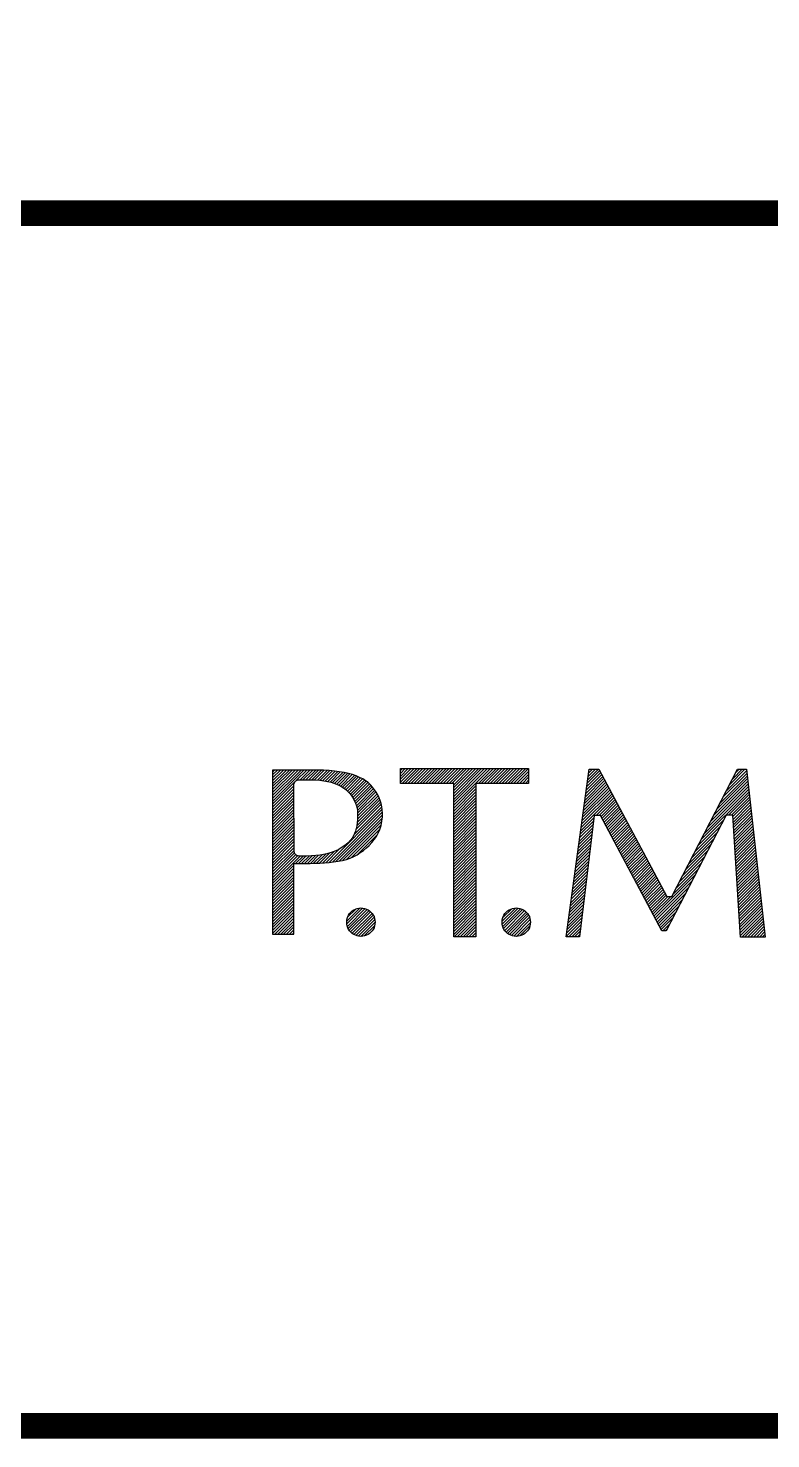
# Model space of a CAD drawing. Header units: millimetres. Extents: x 0 to 841, y 0 to 594.
# Drawn here: x 373.37 to 384.94, y 15.16 to 37.13 of the extents above; entities that cross this region are included whole.
import ezdxf

# ---------------------------------------------------------------- set-up
doc = ezdxf.new("R2010")
doc.units = ezdxf.units.MM
doc.header["$LTSCALE"] = 0.2
doc.layers.add('A1_図面枠', color=7, linetype='Continuous')
doc.layers.add('PTM', color=3, linetype='Continuous')

# ---------------------------------------------------------------- blocks, each defined once
blk = doc.blocks.new('block森村-2')
at = {"color": 0, "linetype": 'Continuous'}
for p, q in [((5350.2, 979.8), (5403.5, 1033.1)), ((5350.2, 984.8), (5398.5, 1033.1)), ((5350.2, 989.8), (5393.5, 1033.1)), ((5350.2, 994.8), (5388.5, 1033.1)), ((5350.2, 999.8), (5383.6, 1033.1)), ((5350.2, 1004.8), (5378.6, 1033.1)), ((5350.2, 1009.8), (5373.6, 1033.1)), ((5350.2, 1014.7), (5368.6, 1033.1)), ((5350.2, 1019.7), (5363.6, 1033.1)), ((5350.2, 1024.7), (5358.6, 1033.1)), ((5350.2, 1029.7), (5353.6, 1033.1)), ((5426.7, 1033.1), (5350.2, 1033.1)), ((5350.2, 1033.1), (5350.2, 754)), ((5390.9, 1015.6), (5408.5, 1033.1)), ((5396.8, 1016.4), (5413.5, 1033.1)), ((5401.8, 1016.4), (5418.5, 1033.1)), ((5406.8, 1016.4), (5423.5, 1033.1)), ((5411.8, 1016.4), (5428.4, 1033)), ((5416.7, 1016.3), (5433.2, 1032.9)), ((5421.5, 1016.2), (5438, 1032.7)), ((5426.2, 1015.9), (5442.7, 1032.4)), ((5436.7, 1032.8), (5426.7, 1033.1)), ((5430.9, 1015.6), (5447.3, 1032)), ((5435.3, 1015), (5451.9, 1031.6)), ((5446.1, 1032.1), (5436.7, 1032.8)), ((5439.7, 1014.4), (5456.4, 1031.1)), ((5443.9, 1013.6), (5460.8, 1030.5)), ((5455.1, 1031.3), (5446.1, 1032.1)), ((5463.5, 1030.2), (5455.1, 1031.3)), ((5567.3, 1012.3), (5590.7, 1035.7)), ((5567.3, 1017.3), (5585.7, 1035.7)), ((5567.3, 1022.3), (5580.7, 1035.7)), ((5567.3, 1027.3), (5575.7, 1035.7)), ((5567.3, 1032.3), (5570.7, 1035.7)), ((5567.3, 1010.2), (5567.3, 1035.7)), ((5567.3, 1035.7), (5785.2, 1035.7)), ((5570.1, 1010.2), (5595.7, 1035.7)), ((5575.1, 1010.2), (5600.6, 1035.7)), ((5580.1, 1010.2), (5605.6, 1035.7)), ((5585.1, 1010.2), (5610.6, 1035.7)), ((5590.1, 1010.2), (5615.6, 1035.7)), ((5595.1, 1010.2), (5620.6, 1035.7)), ((5600.1, 1010.2), (5625.6, 1035.7)), ((5605.1, 1010.2), (5630.6, 1035.7)), ((5610.1, 1010.2), (5635.6, 1035.7)), ((5615, 1010.2), (5640.6, 1035.7)), ((5620, 1010.2), (5645.5, 1035.7)), ((5625, 1010.2), (5650.5, 1035.7)), ((5630, 1010.2), (5655.5, 1035.7)), ((5635, 1010.2), (5660.5, 1035.7)), ((5640, 1010.2), (5665.5, 1035.7)), ((5645, 1010.2), (5670.5, 1035.7)), ((5650, 1010.2), (5675.5, 1035.7)), ((5655, 1010.2), (5680.5, 1035.7)), ((5657.9, 973.2), (5720.4, 1035.7)), ((5657.9, 978.2), (5715.4, 1035.7)), ((5657.9, 983.1), (5710.4, 1035.7)), ((5657.9, 988.1), (5705.4, 1035.7)), ((5657.9, 993.1), (5700.4, 1035.7)), ((5657.9, 998.1), (5695.4, 1035.7)), ((5657.9, 1003.1), (5690.4, 1035.7)), ((5657.9, 1008.1), (5685.5, 1035.7)), ((5699.9, 1010.2), (5725.4, 1035.7)), ((5704.8, 1010.2), (5730.4, 1035.7)), ((5709.8, 1010.2), (5735.3, 1035.7)), ((5714.8, 1010.2), (5740.3, 1035.7)), ((5719.8, 1010.2), (5745.3, 1035.7)), ((5724.8, 1010.2), (5750.3, 1035.7)), ((5729.8, 1010.2), (5755.3, 1035.7)), ((5734.8, 1010.2), (5760.3, 1035.7)), ((5739.8, 1010.2), (5765.3, 1035.7)), ((5744.8, 1010.2), (5770.3, 1035.7)), ((5749.7, 1010.2), (5775.3, 1035.7)), ((5754.7, 1010.2), (5780.3, 1035.7)), ((5759.7, 1010.2), (5785.2, 1035.6)), ((5764.7, 1010.2), (5785.2, 1030.7)), ((5785.2, 1035.7), (5785.2, 1010.2)), ((5849.2, 749.8), (5888.3, 1034.7)), ((5885, 1010.8), (5906.3, 1032)), ((5885.8, 1016.5), (5904, 1034.7)), ((5886.6, 1022.3), (5899, 1034.7)), ((5887.4, 1028.1), (5894, 1034.7)), ((5888.2, 1033.9), (5889, 1034.7)), ((5888.3, 1034.7), (5904.8, 1034.7)), ((5904.8, 1034.7), (6020.1, 818.3)), ((6028.7, 818.3), (6140.4, 1034.4)), ((6121.4, 997.7), (6156, 1032.2)), ((6126.7, 1008), (6153, 1034.3)), ((6132.1, 1018.3), (6148.1, 1034.3)), ((6137.4, 1028.6), (6143.2, 1034.4)), ((6140.4, 1034.4), (6155.8, 1034.3)), ((6155.8, 1034.3), (6187.2, 749.3)), ((5350.2, 974.8), (5387.6, 1012.2)), ((5386.4, 1009.1), (5386.5, 1009.5)), ((5386.4, 1009), (5386.4, 1009.1)), ((5386.6, 894.9), (5386.4, 1009)), ((5386.5, 1009.5), (5386.7, 1010)), ((5386.7, 1010), (5386.9, 1010.7)), ((5386.9, 1010.7), (5387.2, 1011.5)), ((5387.2, 1011.5), (5387.7, 1012.3)), ((5387.7, 1012.3), (5388.2, 1013.2)), ((5388.2, 1013.2), (5389, 1014)), ((5389, 1014), (5389.8, 1014.8)), ((5389.8, 1014.8), (5390.8, 1015.5)), ((5390.8, 1015.5), (5392, 1016)), ((5392, 1016), (5393.5, 1016.4)), ((5393.5, 1016.4), (5413.6, 1016.4)), ((5413.6, 1016.4), (5422.4, 1016.2)), ((5422.4, 1016.2), (5430.3, 1015.6)), ((5430.3, 1015.6), (5437.3, 1014.8)), ((5437.3, 1014.8), (5443.7, 1013.7)), ((5443.7, 1013.7), (5449.4, 1012.3)), ((5447.9, 1012.6), (5465.1, 1029.9)), ((5449.4, 1012.3), (5454.4, 1010.7)), ((5451.8, 1011.6), (5469.4, 1029.1)), ((5454.4, 1010.7), (5458.9, 1009.1)), ((5455.6, 1010.3), (5473.5, 1028.3)), ((5458.9, 1009.1), (5462.8, 1007.3)), ((5459.2, 1008.9), (5477.6, 1027.4)), ((5462.6, 1007.4), (5481.6, 1026.4)), ((5462.8, 1007.3), (5466.3, 1005.4)), ((5471.5, 1028.8), (5463.5, 1030.2)), ((5465.9, 1005.6), (5485.5, 1025.3)), ((5469, 1003.8), (5489.2, 1024)), ((5478.9, 1027.1), (5471.5, 1028.8)), ((5471.9, 1001.8), (5492.9, 1022.7)), ((5474.8, 999.6), (5496.4, 1021.3)), ((5477.5, 997.3), (5499.8, 1019.7)), ((5485.8, 1025.2), (5478.9, 1027.1)), ((5480, 994.8), (5503.1, 1018)), ((5482.3, 992.1), (5506.2, 1016.1)), ((5484.4, 989.3), (5509.2, 1014.1)), ((5492.1, 1023.1), (5485.8, 1025.2)), ((5486.4, 986.3), (5512.1, 1011.9)), ((5488.2, 983.1), (5514.6, 1009.5)), ((5489.9, 979.8), (5517.1, 1007)), ((5498, 1020.6), (5492.1, 1023.1)), ((5503.3, 1017.9), (5498, 1020.6)), ((5508.1, 1014.9), (5503.3, 1017.9)), ((5512.4, 1011.6), (5508.1, 1014.9)), ((5516.3, 1007.8), (5512.4, 1011.6)), ((5519.9, 1003.8), (5516.3, 1007.8)), ((5657.9, 1010.2), (5567.3, 1010.2)), ((5657.9, 749.6), (5657.9, 1010.2)), ((5785.2, 1010.2), (5695.7, 1010.2)), ((5695.7, 1010.2), (5695.7, 749.6)), ((5769.7, 1010.2), (5785.2, 1025.7)), ((5774.7, 1010.2), (5785.2, 1020.7)), ((5779.7, 1010.2), (5785.2, 1015.7)), ((5784.7, 1010.2), (5785.2, 1010.7)), ((5879.5, 970.3), (5918.4, 1009.2)), ((5880.3, 976.1), (5916.7, 1012.4)), ((5881.1, 981.8), (5914.9, 1015.7)), ((5881.9, 987.6), (5913.2, 1019)), ((5882.7, 993.4), (5911.5, 1022.2)), ((5883.5, 999.2), (5909.7, 1025.5)), ((5884.3, 1005), (5908, 1028.7)), ((6094.7, 946), (6158.5, 1009.8)), ((6100.1, 956.4), (6158, 1014.3)), ((6105.4, 966.7), (6157.5, 1018.8)), ((6110.7, 977), (6157, 1023.3)), ((6116.1, 987.3), (6156.5, 1027.8)), ((5350.2, 969.8), (5386.4, 1006)), ((5350.2, 964.9), (5386.4, 1001)), ((5350.2, 959.9), (5386.4, 996.1)), ((5350.2, 954.9), (5386.4, 991.1)), ((5350.2, 949.9), (5386.4, 986.1)), ((5466.3, 1005.4), (5469.4, 1003.5)), ((5469.4, 1003.5), (5472.2, 1001.6)), ((5472.2, 1001.6), (5474.6, 999.8)), ((5474.6, 999.8), (5476.9, 997.9)), ((5476.9, 997.9), (5479.2, 995.6)), ((5479.2, 995.6), (5481.5, 993.1)), ((5481.5, 993.1), (5483.7, 990.3)), ((5483.7, 990.3), (5485.8, 987.2)), ((5485.8, 987.2), (5487.8, 983.9)), ((5487.8, 983.9), (5489.6, 980.3)), ((5491.3, 976.2), (5519.4, 1004.4)), ((5492.5, 972.5), (5521.7, 1001.6)), ((5493.5, 968.5), (5523.8, 998.7)), ((5494.1, 944.1), (5532.4, 982.4)), ((5494.2, 964.2), (5525.8, 995.8)), ((5494.5, 949.4), (5531, 986)), ((5494.6, 959.5), (5527.7, 992.6)), ((5494.6, 954.6), (5529.4, 989.4)), ((5523.2, 999.6), (5519.9, 1003.8)), ((5526.2, 995.3), (5523.2, 999.6)), ((5528.8, 990.7), (5526.2, 995.3)), ((5531.1, 986), (5528.8, 990.7)), ((5533, 981.1), (5531.1, 986)), ((5657.9, 968.2), (5695.7, 1006)), ((5657.9, 963.2), (5695.7, 1001)), ((5657.9, 958.2), (5695.7, 996)), ((5657.9, 953.2), (5695.7, 991)), ((5657.9, 948.2), (5695.7, 986)), ((5874.7, 935.6), (5928.8, 989.6)), ((5875.5, 941.4), (5927.1, 992.9)), ((5876.3, 947.1), (5925.3, 996.2)), ((5877.1, 952.9), (5923.6, 999.4)), ((5877.9, 958.7), (5921.9, 1002.7)), ((5878.7, 964.5), (5920.1, 1005.9)), ((5900, 955.8), (5930.5, 986.4)), ((5905, 955.8), (5932.3, 983.1)), ((6078.7, 915.1), (6160, 996.3)), ((6084.1, 925.4), (6159.5, 1000.8)), ((6089.4, 935.7), (6159, 1005.3)), ((6124.9, 956.3), (6160.5, 991.8)), ((6130, 956.3), (6161, 987.3)), ((6132.6, 953.9), (6161.4, 982.8)), ((5350.2, 944.9), (5386.4, 981.1)), ((5350.2, 939.9), (5386.5, 976.1)), ((5350.2, 934.9), (5386.5, 971.2)), ((5350.2, 929.9), (5386.5, 966.2)), ((5350.2, 924.9), (5386.5, 961.2)), ((5446.1, 876.2), (5536.3, 966.3)), ((5451.7, 876.8), (5536.6, 961.7)), ((5488.8, 923.8), (5535.7, 970.7)), ((5489.6, 980.3), (5491.2, 976.5)), ((5491.2, 976.5), (5492.6, 972.5)), ((5491.8, 931.8), (5534.8, 974.8)), ((5492.6, 972.5), (5493.6, 968.2)), ((5493.3, 938.3), (5533.7, 978.7)), ((5493.6, 968.2), (5494.3, 963.8)), ((5494.3, 963.8), (5494.6, 959.2)), ((5494.6, 959.2), (5494.6, 953.7)), ((5534.5, 976), (5533, 981.1)), ((5535.7, 970.7), (5534.5, 976)), ((5536.4, 965.3), (5535.7, 970.7)), ((5536.8, 959.6), (5536.4, 965.3)), ((5536.7, 953.8), (5536.8, 959.6)), ((5657.9, 943.2), (5695.7, 981.1)), ((5657.9, 938.2), (5695.7, 976.1)), ((5657.9, 933.3), (5695.7, 971.1)), ((5657.9, 928.3), (5695.7, 966.1)), ((5657.9, 923.3), (5695.7, 961.1)), ((5908.5, 954.4), (5934, 979.9)), ((5910.2, 951.1), (5935.7, 976.6)), ((5911.9, 947.8), (5937.5, 973.4)), ((5913.7, 944.6), (5939.2, 970.1)), ((5915.4, 941.3), (5940.9, 966.9)), ((5917.1, 938), (5942.7, 963.6)), ((5918.8, 934.8), (5944.4, 960.3)), ((6132.9, 949.2), (6161.9, 978.3)), ((6133.2, 944.5), (6162.4, 973.8)), ((6133.4, 939.9), (6162.9, 969.3)), ((6133.7, 935.2), (6163.4, 964.8)), ((6134, 930.5), (6163.9, 960.4)), ((5350.2, 920), (5386.5, 956.2)), ((5350.2, 915), (5386.5, 951.2)), ((5350.2, 910), (5386.5, 946.2)), ((5350.2, 905), (5386.5, 941.3)), ((5350.2, 900), (5386.5, 936.3)), ((5457.5, 877.5), (5536.7, 956.8)), ((5463.4, 878.5), (5536.5, 951.5)), ((5469.7, 879.8), (5535.9, 946)), ((5476.5, 881.6), (5534.6, 939.7)), ((5493.3, 938.5), (5492.4, 933.8)), ((5494, 943.3), (5493.3, 938.5)), ((5494.4, 948.4), (5494, 943.3)), ((5494.6, 953.7), (5494.4, 948.4)), ((5532.4, 932.3), (5534.5, 938.9)), ((5534.5, 938.9), (5535.9, 946.1)), ((5535.9, 946.1), (5536.7, 953.8)), ((5657.9, 918.3), (5695.7, 956.1)), ((5657.9, 913.3), (5695.7, 951.1)), ((5657.9, 908.3), (5695.7, 946.1)), ((5657.9, 903.3), (5695.7, 941.1)), ((5657.9, 898.3), (5695.7, 936.2)), ((5871.5, 912.4), (5894.2, 935)), ((5896.6, 955.8), (5871.9, 749.8)), ((5872.3, 918.2), (5894.8, 940.7)), ((5873.1, 924), (5895.5, 946.4)), ((5873.9, 929.8), (5896.2, 952.1)), ((5907.7, 955.8), (5896.6, 955.8)), ((6011.4, 759.9), (5907.7, 955.8)), ((5920.6, 931.5), (5946.1, 957.1)), ((5922.3, 928.3), (5947.9, 953.8)), ((5924, 925), (5949.6, 950.6)), ((5925.7, 921.7), (5951.3, 947.3)), ((5927.5, 918.5), (5953.1, 944.1)), ((5929.2, 915.2), (5954.8, 940.8)), ((5930.9, 911.9), (5956.5, 937.6)), ((6120.8, 956.2), (6019.3, 759.9)), ((6068.1, 894.4), (6111.2, 937.5)), ((6073.4, 904.7), (6116.5, 947.8)), ((6132.4, 956.4), (6120.8, 956.2)), ((6145.4, 749.3), (6132.4, 956.4)), ((6134.3, 925.8), (6164.4, 955.9)), ((6134.6, 921.1), (6164.9, 951.4)), ((6134.9, 916.4), (6165.4, 946.9)), ((6135.2, 911.7), (6165.9, 942.4)), ((6135.5, 907), (6166.4, 937.9)), ((5350.2, 895), (5386.5, 931.3)), ((5350.2, 890), (5386.5, 926.3)), ((5350.2, 885), (5386.5, 921.3)), ((5350.2, 880), (5386.5, 916.4)), ((5350.2, 875.1), (5386.5, 911.4)), ((5482.3, 913.7), (5479.1, 910.2)), ((5485.1, 917.3), (5482.3, 913.7)), ((5484.3, 884.4), (5532.5, 932.6)), ((5487.5, 921.2), (5485.1, 917.3)), ((5489.5, 925.2), (5487.5, 921.2)), ((5491.1, 929.4), (5489.5, 925.2)), ((5492.4, 933.8), (5491.1, 929.4)), ((5494.7, 889.8), (5528.3, 923.4)), ((5518.7, 909.8), (5522.8, 914.8)), ((5522.8, 914.8), (5526.5, 920.2)), ((5526.5, 920.2), (5529.7, 926)), ((5529.7, 926), (5532.4, 932.3)), ((5657.9, 893.3), (5695.7, 931.2)), ((5657.9, 888.4), (5695.7, 926.2)), ((5657.9, 883.4), (5695.7, 921.2)), ((5657.9, 878.4), (5695.7, 916.2)), ((5657.9, 873.4), (5695.7, 911.2)), ((5868.4, 889.3), (5891.4, 912.4)), ((5869.2, 895.1), (5892.1, 918)), ((5870, 900.9), (5892.8, 923.7)), ((5870.8, 906.7), (5893.5, 929.4)), ((5932.7, 908.7), (5958.3, 934.3)), ((5934.4, 905.4), (5960, 931)), ((5936.1, 902.2), (5961.7, 927.8)), ((5937.8, 898.9), (5963.5, 924.5)), ((5939.6, 895.6), (5965.2, 921.3)), ((5941.3, 892.4), (5966.9, 918)), ((5943, 889.1), (5968.7, 914.8)), ((5944.7, 885.8), (5970.4, 911.5)), ((6057.4, 873.8), (6100.5, 916.9)), ((6062.7, 884.1), (6105.8, 927.2)), ((6135.8, 902.3), (6166.9, 933.4)), ((6136.1, 897.6), (6167.4, 928.9)), ((6136.4, 892.9), (6167.9, 924.4)), ((6136.7, 888.2), (6168.4, 919.9)), ((6137, 883.5), (6168.9, 915.4)), ((6137.3, 878.8), (6169.4, 910.9)), ((5350.2, 870.1), (5386.6, 906.4)), ((5350.2, 865.1), (5386.6, 901.4)), ((5350.2, 860.1), (5386.6, 896.4)), ((5350.2, 855.1), (5387.4, 892.2)), ((5350.2, 850.1), (5389.4, 889.3)), ((5350.2, 845.1), (5392.5, 887.4)), ((5350.2, 840.1), (5396.9, 886.8)), ((5386.6, 894.8), (5386.6, 894.9)), ((5386.7, 894.4), (5386.6, 894.8)), ((5386.8, 893.7), (5386.7, 894.4)), ((5387.1, 892.9), (5386.8, 893.7)), ((5387.5, 892), (5387.1, 892.9)), ((5388, 891), (5387.5, 892)), ((5388.7, 890), (5388, 891)), ((5389.5, 889.1), (5388.7, 890)), ((5389.3, 874.2), (5401.9, 886.8)), ((5390.6, 888.2), (5389.5, 889.1)), ((5391.9, 887.5), (5390.6, 888.2)), ((5393.4, 887.1), (5391.9, 887.5)), ((5395.3, 886.8), (5393.4, 887.1)), ((5394.3, 874.2), (5406.9, 886.8)), ((5408.3, 886.8), (5395.3, 886.8)), ((5399.3, 874.2), (5412.1, 887)), ((5404.3, 874.2), (5417.4, 887.3)), ((5416.1, 887.2), (5408.3, 886.8)), ((5409.4, 874.3), (5422.8, 887.8)), ((5414.5, 874.5), (5428.4, 888.4)), ((5423.4, 887.8), (5416.1, 887.2)), ((5419.7, 874.6), (5434.3, 889.2)), ((5430.2, 888.6), (5423.4, 887.8)), ((5424.8, 874.8), (5440.4, 890.4)), ((5430.1, 875.1), (5447, 892)), ((5436.5, 889.6), (5430.2, 888.6)), ((5435.3, 875.4), (5454.6, 894.6)), ((5442.3, 890.8), (5436.5, 889.6)), ((5440.7, 875.7), (5464.1, 899.1)), ((5447.8, 892.2), (5442.3, 890.8)), ((5453, 893.9), (5447.8, 892.2)), ((5457.8, 895.9), (5453, 893.9)), ((5462.5, 898.2), (5457.8, 895.9)), ((5466.9, 900.8), (5462.5, 898.2)), ((5471.2, 903.6), (5466.9, 900.8)), ((5475.4, 906.8), (5471.2, 903.6)), ((5479.1, 910.2), (5475.4, 906.8)), ((5488.2, 886.1), (5493.7, 889.2)), ((5493.7, 889.2), (5499.1, 892.8)), ((5499.1, 892.8), (5504.4, 896.6)), ((5504.4, 896.6), (5509.5, 900.7)), ((5509.5, 900.7), (5514.3, 905.1)), ((5514.3, 905.1), (5518.7, 909.8)), ((5657.9, 868.4), (5695.7, 906.2)), ((5657.9, 863.4), (5695.7, 901.2)), ((5657.9, 858.4), (5695.7, 896.2)), ((5657.9, 853.4), (5695.7, 891.2)), ((5865.2, 866.2), (5888.7, 889.7)), ((5866, 872), (5889.4, 895.4)), ((5866.8, 877.7), (5890.1, 901)), ((5867.6, 883.5), (5890.8, 906.7)), ((5946.5, 882.6), (5972.1, 908.3)), ((5948.2, 879.3), (5973.9, 905)), ((5949.9, 876.1), (5975.6, 901.7)), ((5951.6, 872.8), (5977.3, 898.5)), ((5953.4, 869.5), (5979.1, 895.2)), ((5955.1, 866.3), (5980.8, 892)), ((5956.8, 863), (5982.5, 888.7)), ((6046.7, 853.1), (6089.8, 896.2)), ((6052.1, 863.4), (6095.1, 906.5)), ((6137.6, 874.1), (6169.9, 906.4)), ((6137.9, 869.4), (6170.4, 901.9)), ((6138.2, 864.7), (6170.9, 897.4)), ((6138.4, 860), (6171.4, 892.9)), ((6138.7, 855.3), (6171.9, 888.5)), ((5350.2, 835.1), (5386.4, 871.3)), ((5350.2, 830.2), (5386.4, 866.3)), ((5386.4, 874.2), (5406.2, 874.2)), ((5386.4, 754), (5386.4, 874.2)), ((5406.2, 874.2), (5414.1, 874.5)), ((5414.1, 874.5), (5422.2, 874.7)), ((5422.2, 874.7), (5430.3, 875.1)), ((5430.3, 875.1), (5438.3, 875.5)), ((5438.3, 875.5), (5446.2, 876.2)), ((5446.2, 876.2), (5453.9, 877)), ((5453.9, 877), (5461.5, 878.1)), ((5461.5, 878.1), (5468.7, 879.5)), ((5468.7, 879.5), (5475.6, 881.3)), ((5475.6, 881.3), (5482.1, 883.5)), ((5482.1, 883.5), (5488.2, 886.1)), ((5657.9, 848.4), (5695.7, 886.3)), ((5657.9, 843.4), (5695.7, 881.3)), ((5657.9, 838.5), (5695.7, 876.3)), ((5657.9, 833.5), (5695.7, 871.3)), ((5657.9, 828.5), (5695.7, 866.3)), ((5862, 843), (5886, 867)), ((5862.8, 848.8), (5886.7, 872.7)), ((5863.6, 854.6), (5887.4, 878.4)), ((5864.4, 860.4), (5888, 884)), ((5958.6, 859.8), (5984.3, 885.5)), ((5960.3, 856.5), (5986, 882.2)), ((5962, 853.2), (5987.7, 879)), ((5963.7, 850), (5989.5, 875.7)), ((5965.5, 846.7), (5991.2, 872.4)), ((5967.2, 843.4), (5992.9, 869.2)), ((5968.9, 840.2), (5994.7, 865.9)), ((5970.6, 836.9), (5996.4, 862.7)), ((6030.7, 822.2), (6073.8, 865.2)), ((6036.1, 832.5), (6079.1, 875.5)), ((6041.4, 842.8), (6084.5, 885.9)), ((6139, 850.6), (6172.3, 884)), ((6139.3, 846), (6172.8, 879.5)), ((6139.6, 841.3), (6173.3, 875)), ((6139.9, 836.6), (6173.8, 870.5)), ((6140.2, 831.9), (6174.3, 866)), ((5350.2, 825.2), (5386.4, 861.3)), ((5350.2, 820.2), (5386.4, 856.3)), ((5350.2, 815.2), (5386.4, 851.3)), ((5350.2, 810.2), (5386.4, 846.3)), ((5350.2, 805.2), (5386.4, 841.4)), ((5657.9, 823.5), (5695.7, 861.3)), ((5657.9, 818.5), (5695.7, 856.3)), ((5657.9, 813.5), (5695.7, 851.3)), ((5657.9, 808.5), (5695.7, 846.3)), ((5657.9, 803.5), (5695.7, 841.4)), ((5858.1, 814.1), (5882.6, 838.7)), ((5858.8, 819.9), (5883.3, 844.3)), ((5859.6, 825.7), (5884, 850)), ((5860.4, 831.5), (5884.6, 855.7)), ((5861.2, 837.3), (5885.3, 861.3)), ((5972.4, 833.7), (5998.1, 859.4)), ((5974.1, 830.4), (5999.9, 856.2)), ((5975.8, 827.1), (6001.6, 852.9)), ((5977.6, 823.9), (6003.3, 849.7)), ((5979.3, 820.6), (6005.1, 846.4)), ((5981, 817.3), (6006.8, 843.1)), ((5982.7, 814.1), (6008.5, 839.9)), ((5998.3, 784.7), (6068.4, 854.9)), ((6000, 781.5), (6063.1, 844.6)), ((6140.5, 827.2), (6174.8, 861.5)), ((6140.8, 822.5), (6175.3, 857)), ((6141.1, 817.8), (6175.8, 852.5)), ((6141.4, 813.1), (6176.3, 848)), ((6141.7, 808.4), (6176.8, 843.5)), ((6142, 803.7), (6177.3, 839)), ((5350.2, 800.2), (5386.4, 836.4)), ((5350.2, 795.2), (5386.4, 831.4)), ((5350.2, 790.2), (5386.4, 826.4)), ((5350.2, 785.2), (5386.4, 821.4)), ((5350.2, 780.3), (5386.4, 816.4)), ((5657.9, 798.5), (5695.7, 836.4)), ((5657.9, 793.6), (5695.7, 831.4)), ((5657.9, 788.6), (5695.7, 826.4)), ((5657.9, 783.6), (5695.7, 821.4)), ((5657.9, 778.6), (5695.7, 816.4)), ((5854.9, 791), (5879.9, 816)), ((5855.7, 796.8), (5880.6, 821.7)), ((5856.5, 802.6), (5881.2, 827.3)), ((5857.3, 808.3), (5881.9, 833)), ((5984.5, 810.8), (6010.3, 836.6)), ((5986.2, 807.6), (6012, 833.4)), ((5987.9, 804.3), (6013.7, 830.1)), ((5989.6, 801), (6015.5, 826.9)), ((5991.4, 797.8), (6017.2, 823.6)), ((5993.1, 794.5), (6018.9, 820.4)), ((5994.8, 791.3), (6021.8, 818.3)), ((5996.6, 788), (6026.8, 818.3)), ((6001.7, 778.2), (6057.8, 834.2)), ((6003.5, 774.9), (6052.4, 823.9)), ((6020.1, 818.3), (6028.7, 818.3)), ((6142.3, 799), (6177.8, 834.5)), ((6142.6, 794.3), (6178.3, 830)), ((6142.9, 789.6), (6178.8, 825.5)), ((6143.2, 784.9), (6179.3, 821)), ((6143.4, 780.2), (6179.8, 816.6)), ((5350.2, 775.3), (5386.4, 811.4)), ((5350.2, 770.3), (5386.4, 806.4)), ((5350.2, 765.3), (5386.4, 801.4)), ((5350.2, 760.3), (5386.4, 796.5)), ((5350.2, 755.3), (5386.4, 791.5)), ((5476.2, 776.5), (5498.3, 798.6)), ((5476.3, 771.6), (5503.2, 798.5)), ((5477.2, 767.5), (5507.3, 797.6)), ((5477.6, 782.9), (5491.9, 797.2)), ((5478.6, 764), (5510.9, 796.2)), ((5480.5, 760.8), (5514, 794.4)), ((5481.1, 789.4), (5483.2, 791.7)), ((5482.7, 758.1), (5516.8, 792.1)), ((5483.2, 791.7), (5485.5, 793.7)), ((5485.5, 793.7), (5488, 795.4)), ((5488, 795.4), (5490.8, 796.9)), ((5490.8, 796.9), (5493.8, 797.9)), ((5493.8, 797.9), (5496.9, 798.5)), ((5496.9, 798.5), (5500.2, 798.8)), ((5500.2, 798.8), (5503.5, 798.5)), ((5503.5, 798.5), (5506.6, 797.9)), ((5506.6, 797.9), (5509.6, 796.9)), ((5509.6, 796.9), (5512.4, 795.4)), ((5512.4, 795.4), (5515, 793.7)), ((5515, 793.7), (5517.3, 791.7)), ((5517.3, 791.7), (5519.3, 789.4)), ((5657.9, 773.6), (5695.7, 811.4)), ((5657.9, 768.6), (5695.7, 806.4)), ((5657.9, 763.6), (5695.7, 801.4)), ((5657.9, 758.6), (5695.7, 796.5)), ((5657.9, 753.6), (5695.7, 791.5)), ((5740.2, 776.1), (5762.8, 798.7)), ((5740.3, 771.3), (5767.6, 798.5)), ((5741.3, 767.2), (5771.6, 797.5)), ((5741.4, 782.3), (5756.6, 797.4)), ((5742.8, 763.7), (5775.1, 796.1)), ((5744.6, 760.6), (5778.3, 794.2)), ((5745.1, 789.4), (5747.2, 791.7)), ((5746.9, 757.9), (5781, 791.9)), ((5747.2, 791.7), (5749.5, 793.7)), ((5749.5, 793.7), (5752.1, 795.4)), ((5752.1, 795.4), (5754.8, 796.9)), ((5754.8, 796.9), (5757.8, 797.9)), ((5757.8, 797.9), (5761, 798.5)), ((5761, 798.5), (5764.2, 798.8)), ((5764.2, 798.8), (5767.5, 798.5)), ((5767.5, 798.5), (5770.6, 797.9)), ((5770.6, 797.9), (5773.6, 796.9)), ((5773.6, 796.9), (5776.4, 795.4)), ((5776.4, 795.4), (5779, 793.7)), ((5779, 793.7), (5781.3, 791.7)), ((5781.3, 791.7), (5783.3, 789.4)), ((5851.7, 767.9), (5877.2, 793.3)), ((5852.5, 773.6), (5877.8, 799)), ((5853.3, 779.4), (5878.5, 804.7)), ((5854.1, 785.2), (5879.2, 810.3)), ((6005.2, 771.7), (6047.1, 813.6)), ((6006.9, 768.4), (6041.7, 803.2)), ((6008.6, 765.2), (6036.4, 792.9)), ((6143.7, 775.5), (6180.3, 812.1)), ((6144, 770.8), (6180.8, 807.6)), ((6144.3, 766.1), (6181.3, 803.1)), ((6144.6, 761.4), (6181.8, 798.6)), ((6144.9, 756.8), (6182.3, 794.1)), ((5353.9, 754), (5386.4, 786.5)), ((5358.9, 754), (5386.4, 781.5)), ((5363.9, 754), (5386.4, 776.5)), ((5368.9, 754), (5386.4, 771.5)), ((5476.1, 774.6), (5476.3, 777.9)), ((5476.3, 771.4), (5476.1, 774.6)), ((5476.3, 777.9), (5477, 781)), ((5477, 768.2), (5476.3, 771.4)), ((5477, 781), (5478, 784)), ((5478, 765.2), (5477, 768.2)), ((5478, 784), (5479.4, 786.8)), ((5479.4, 786.8), (5481.1, 789.4)), ((5485.3, 755.7), (5519.2, 789.5)), ((5488.3, 753.7), (5521.2, 786.6)), ((5491.7, 752.1), (5522.7, 783.2)), ((5495.6, 751), (5523.8, 779.3)), ((5500.1, 750.5), (5524.3, 774.8)), ((5505.7, 751.2), (5523.7, 769.1)), ((5519.3, 789.4), (5521.1, 786.8)), ((5521.1, 786.8), (5522.5, 784)), ((5522.5, 784), (5523.5, 781)), ((5523.5, 768.2), (5522.5, 765.2)), ((5523.5, 781), (5524.1, 777.9)), ((5524.1, 771.4), (5523.5, 768.2)), ((5524.1, 777.9), (5524.3, 774.6)), ((5524.3, 774.6), (5524.1, 771.4)), ((5658.8, 749.6), (5695.7, 786.5)), ((5663.8, 749.6), (5695.7, 781.5)), ((5668.8, 749.6), (5695.7, 776.5)), ((5673.8, 749.6), (5695.7, 771.5)), ((5740.1, 774.6), (5740.3, 777.9)), ((5740.3, 771.4), (5740.1, 774.6)), ((5740.3, 777.9), (5741, 781)), ((5741, 768.2), (5740.3, 771.4)), ((5741, 781), (5742, 784)), ((5742, 765.2), (5741, 768.2)), ((5742, 784), (5743.4, 786.8)), ((5743.4, 786.8), (5745.1, 789.4)), ((5749.5, 755.5), (5783.4, 789.3)), ((5752.6, 753.5), (5785.3, 786.3)), ((5756, 752), (5786.9, 782.9)), ((5759.9, 750.9), (5787.9, 778.9)), ((5764.5, 750.5), (5788.3, 774.3)), ((5770.2, 751.3), (5787.6, 768.6)), ((5783.3, 789.4), (5785.1, 786.8)), ((5785.1, 786.8), (5786.5, 784)), ((5786.5, 784), (5787.5, 781)), ((5787.5, 768.2), (5786.5, 765.2)), ((5787.5, 781), (5788.1, 777.9)), ((5788.1, 771.4), (5787.5, 768.2)), ((5788.1, 777.9), (5788.4, 774.6)), ((5788.4, 774.6), (5788.1, 771.4)), ((5849.3, 750.5), (5875.1, 776.3)), ((5850.1, 756.3), (5875.8, 782)), ((5850.9, 762.1), (5876.5, 787.7)), ((5853.6, 749.8), (5874.4, 770.6)), ((6010.4, 761.9), (6031, 782.6)), ((6013.4, 759.9), (6025.7, 772.2)), ((6145.2, 752.1), (6182.7, 789.6)), ((6147.4, 749.3), (6183.2, 785.1)), ((6152.4, 749.3), (6183.7, 780.6)), ((6157.4, 749.3), (6184.2, 776.1)), ((6162.4, 749.3), (6184.7, 771.6)), ((6167.4, 749.3), (6185.2, 767.1)), ((5350.2, 754), (5386.4, 754)), ((5373.9, 754), (5386.4, 766.5)), ((5378.8, 754), (5386.4, 761.5)), ((5383.8, 754), (5386.4, 756.5)), ((5479.4, 762.4), (5478, 765.2)), ((5481.1, 759.9), (5479.4, 762.4)), ((5483.2, 757.6), (5481.1, 759.9)), ((5485.5, 755.5), (5483.2, 757.6)), ((5488, 753.8), (5485.5, 755.5)), ((5490.8, 752.4), (5488, 753.8)), ((5493.8, 751.3), (5490.8, 752.4)), ((5496.9, 750.7), (5493.8, 751.3)), ((5500.2, 750.5), (5496.9, 750.7)), ((5503.5, 750.7), (5500.2, 750.5)), ((5506.6, 751.3), (5503.5, 750.7)), ((5509.6, 752.4), (5506.6, 751.3)), ((5512.4, 753.8), (5509.6, 752.4)), ((5515, 755.5), (5512.4, 753.8)), ((5517.3, 757.6), (5515, 755.5)), ((5515.8, 756.3), (5518.5, 759)), ((5519.3, 759.9), (5517.3, 757.6)), ((5521.1, 762.4), (5519.3, 759.9)), ((5522.5, 765.2), (5521.1, 762.4)), ((5695.7, 749.6), (5657.9, 749.6)), ((5678.8, 749.6), (5695.7, 766.5)), ((5683.8, 749.6), (5695.7, 761.5)), ((5688.7, 749.6), (5695.7, 756.5)), ((5693.7, 749.6), (5695.7, 751.6)), ((5743.4, 762.4), (5742, 765.2)), ((5745.1, 759.9), (5743.4, 762.4)), ((5747.2, 757.6), (5745.1, 759.9)), ((5749.5, 755.5), (5747.2, 757.6)), ((5752.1, 753.8), (5749.5, 755.5)), ((5754.8, 752.4), (5752.1, 753.8)), ((5757.8, 751.3), (5754.8, 752.4)), ((5761, 750.7), (5757.8, 751.3)), ((5764.2, 750.5), (5761, 750.7)), ((5767.5, 750.7), (5764.2, 750.5)), ((5770.6, 751.3), (5767.5, 750.7)), ((5773.6, 752.4), (5770.6, 751.3)), ((5776.4, 753.8), (5773.6, 752.4)), ((5779, 755.5), (5776.4, 753.8)), ((5781.3, 757.6), (5779, 755.5)), ((5783.3, 759.9), (5781.3, 757.6)), ((5785.1, 762.4), (5783.3, 759.9)), ((5786.5, 765.2), (5785.1, 762.4)), ((5871.9, 749.8), (5849.2, 749.8)), ((5858.6, 749.8), (5873.8, 765)), ((5863.5, 749.8), (5873.1, 759.3)), ((5868.5, 749.8), (5872.4, 753.6)), ((6019.3, 759.9), (6011.4, 759.9)), ((6018.4, 759.9), (6020.4, 761.9)), ((6187.2, 749.3), (6145.4, 749.3)), ((6172.4, 749.3), (6185.7, 762.6)), ((6177.4, 749.3), (6186.2, 758.1)), ((6182.4, 749.3), (6186.7, 753.6))]:
    blk.add_line(p, q, dxfattribs=at)

msp = doc.modelspace()

# ---------------------------------------------------------------- linework, layer by layer
at = {"layer": 'A1_図面枠', "linetype": 'ByBlock', "lineweight": -2, "const_width": 0.4}
msp.add_lwpolyline([(24.74, 578.862), (816.26, 578.862), (816.26, 15.362), (24.74, 15.362)], close=True, dxfattribs=at)
msp.add_lwpolyline([(24.74, 34.247), (816.26, 34.247)], dxfattribs=at)

# ---------------------------------------------------------------- block references
at = {"layer": 'PTM', "linetype": 'ByBlock', "lineweight": -2, "xscale": 0.009166666250000002, "yscale": 0.009166666250000002, "zscale": 0.009166666250000002}
msp.add_blockref('block森村-2', (328.132, 16.105), dxfattribs=at)

doc.saveas('drawing.dxf')
